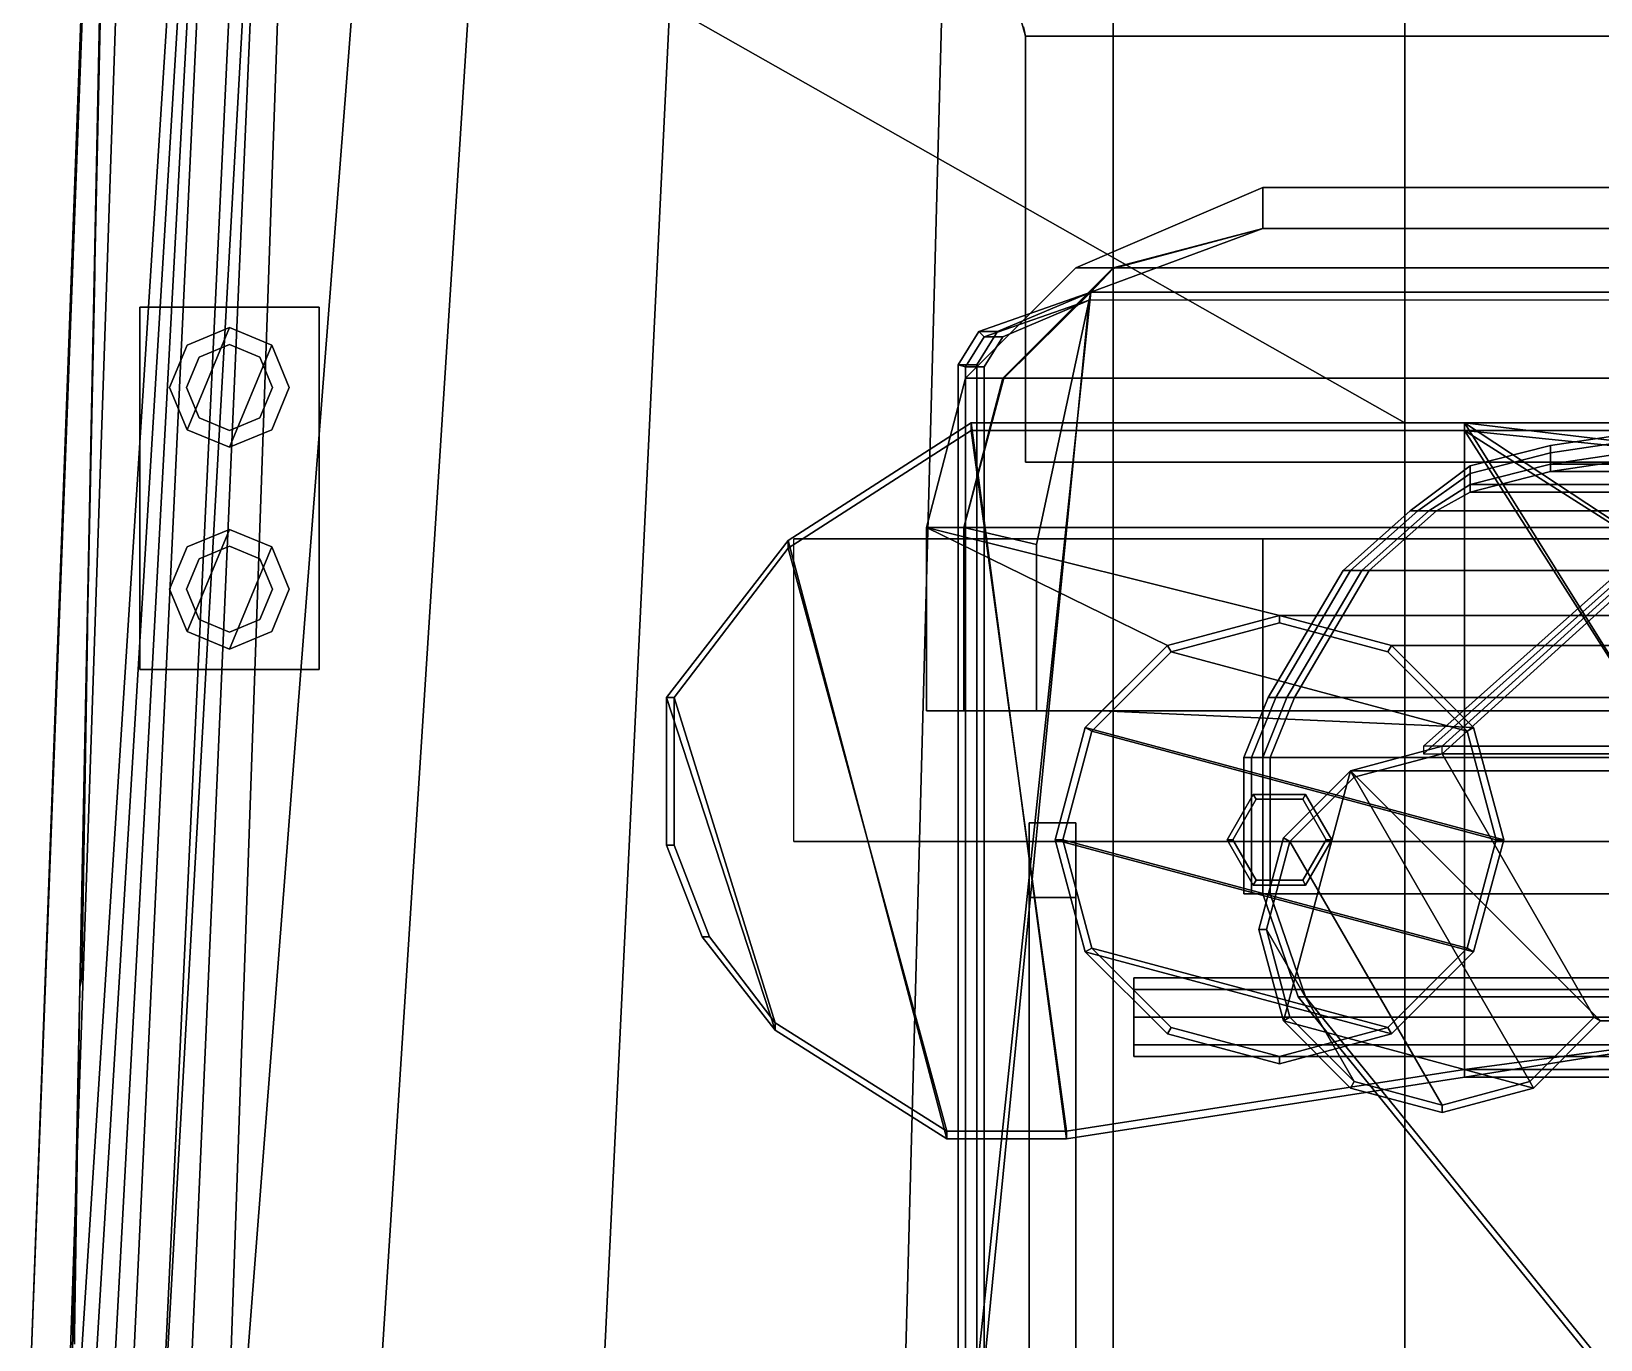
# Model space of a CAD drawing. Extents: x -12 to 12, y -95 to 93.
# Drawn here: x -11.18 to -2.78, y 20.05 to 27.04 of the extents above; entities that cross this region are included whole.
import ezdxf

# ---------------------------------------------------------------- set-up
doc = ezdxf.new("R2010")
doc.units = 0
doc.layers.get('0').update_dxf_attribs({"linetype": 'CONTINUOUS'})
doc.layers.add('RAILINGS', color=6, linetype='CONTINUOUS')
doc.layers.add('SUPERSCTUCTURE', color=3, linetype='CONTINUOUS')

msp = doc.modelspace()

# ---------------------------------------------------------------- linework, layer by layer
for points in [[(-10.85, 28.89, 5.5), (-10.67, 28.89, 4.57), (-10.97, 19.99, 4.57), (-11.18, 19.99, 5.5)], [(-10.78, 28.89, 6), (-10.84, 28.89, 5.7), (-11.18, 19.99, 5.7), (-10.96, 19.99, 5.97)], [(-10.84, 28.89, 5.7), (-10.85, 28.89, 5.5), (-11.18, 19.99, 5.5), (-11.18, 19.99, 5.7)], [(-10.67, 28.89, 4.57), (-9.8, 28.89, 1.01), (-10.11, 19.99, 1.01), (-10.97, 19.99, 4.57)], [(-10.34, 28.89, -1.32), (-10.34, 28.89, -1.97), (-10.91, 19.99, -1.97), (-10.91, 19.99, -1.46)], [(-10.29, 28.89, -0.83), (-10.34, 28.89, -1.32), (-10.91, 19.99, -1.46), (-10.83, 19.99, -0.83)], [(-10.34, 28.89, -1.97), (-10.25, 28.89, -2.68), (-10.73, 19.99, -3.06), (-10.91, 19.99, -1.97)], [(-10.21, 28.89, -0.06), (-10.29, 28.89, -0.83), (-10.83, 19.99, -0.83), (-10.63, 19.99, -0.06)], [(-10.25, 28.89, -2.68), (-9.95, 28.89, -3.61), (-10.45, 19.99, -3.96), (-10.73, 19.99, -3.06)], [(-10.04, 28.89, 0.39), (-10.21, 28.89, -0.06), (-10.63, 19.99, -0.06), (-10.46, 19.99, 0.39)], [(-9.93, 28.89, 0.7), (-10.04, 28.89, 0.39), (-10.46, 19.99, 0.39), (-10.32, 19.99, 0.7)], [(-9.95, 28.89, -3.61), (-9.33, 28.89, -4.83), (-10.02, 19.99, -4.72), (-10.45, 19.99, -3.96)], [(-9.8, 28.89, 1.01), (-9.93, 28.89, 0.7), (-10.32, 19.99, 0.7), (-10.11, 19.99, 1.01)], [(-9.33, 28.89, -4.83), (-8.73, 28.89, -5.52), (-9.3, 19.99, -5.52), (-10.02, 19.99, -4.72)], [(-8.73, 28.89, -5.52), (-7.68, 28.89, -6.31), (-8.11, 19.99, -6.31), (-9.3, 19.99, -5.52)], [(-7.68, 28.89, -6.31), (-6.26, 28.89, -6.94), (-6.5, 19.99, -6.98), (-8.11, 19.99, -6.31)], [(-6.26, 28.89, -6.94), (-5.39, 28.89, -7.08), (-5.39, 19.99, -7.11), (-6.5, 19.99, -6.98)], [(0, 19.99, -7.11), (-5.39, 19.99, -7.11), (-5.39, 28.89, -7.08), (0, 28.89, -7.11)], [(-5.86, 27.02, 9.45), (-5.98, 27.46, 9.45), (5.98, 27.46, 9.45), (5.86, 27.02, 9.45)], [(5.98, 27.46, 9.55), (-5.98, 27.46, 9.55), (-5.86, 27.02, 9.55), (5.86, 27.02, 9.55)], [(-5.86, 27.02, 9.55), (-5.98, 27.46, 9.55), (-5.98, 27.46, 9.45), (-5.86, 27.02, 9.45)], [(5.86, 27.02, 9.55), (-5.86, 27.02, 9.55), (-5.86, 24.74, 9.55), (5.86, 24.74, 9.55)], [(-5.86, 24.74, 9.45), (-5.86, 27.02, 9.45), (5.86, 27.02, 9.45), (5.86, 24.74, 9.45)], [(-5.86, 24.74, 9.55), (-5.86, 27.02, 9.55), (-5.86, 27.02, 9.45), (-5.86, 24.74, 9.45)], [(5.59, 25.78, 16.49), (4.59, 26.21, 16.49), (-4.59, 26.21, 16.49), (-5.59, 25.78, 16.49)], [(-5.39, 25.78, 16), (-5.59, 25.78, 16), (-4.59, 26.21, 16), (-4.59, 25.99, 16)], [(-5.59, 25.78, 16), (-5.59, 25.78, 16.49), (-4.59, 26.21, 16.49), (-4.59, 26.21, 16)], [(-4.59, 25.99, 16), (-4.59, 26.21, 16), (4.59, 26.21, 16), (4.59, 25.99, 16)], [(4.59, 26.21, 16.49), (4.59, 26.21, 16), (-4.59, 26.21, 16), (-4.59, 26.21, 16.49)], [(-0.53, 26.03, 20.05), (-0.54, 26.06, 20.05), (-3.73, 23.22, 20.05), (-3.73, 23.18, 20.05)], [(-3.63, 23.22, 19.67), (-3.73, 23.22, 20.05), (-0.54, 26.06, 20.05), (-0.49, 26.06, 19.67)], [(3.63, 23.22, 18.67), (-3.63, 23.22, 18.67), (-0.49, 26.06, 18.67), (0.49, 26.06, 18.67)], [(-3.63, 23.22, 18.67), (-3.63, 23.22, 19.67), (-0.49, 26.06, 19.67), (-0.49, 26.06, 18.67)], [(4.59, 25.99, 15.55), (5.51, 25.65, 15.55), (-5.51, 25.65, 15.55), (-4.59, 25.99, 15.55)], [(-5.51, 25.65, 15.55), (-5.51, 25.65, 15.55), (-5.39, 25.7756, 15.55), (-4.59, 25.99, 15.55)], [(-5.39, 25.78, 15.65), (-5.39, 25.78, 16), (-4.59, 25.99, 16), (-4.59, 25.99, 15.65)], [(-4.59, 25.99, 15.55), (-5.39, 25.7756, 15.55), (-5.39, 25.78, 15.65), (-4.59, 25.99, 15.65)], [(4.59, 25.99, 16), (4.59, 25.99, 15.55), (-4.59, 25.99, 15.55), (-4.59, 25.99, 16)], [(-0.48, 26.03, 19.67), (-0.53, 26.03, 20.05), (-3.73, 23.18, 20.05), (-3.63, 23.18, 19.67)], [(0.48, 26.03, 18.77), (-0.48, 26.03, 18.77), (-3.63, 23.18, 18.77), (3.63, 23.18, 18.77)], [(-0.48, 26.03, 18.77), (-0.48, 26.03, 19.67), (-3.63, 23.18, 19.67), (-3.63, 23.18, 18.77)], [(-6.18, 25.19, 16.49), (6.18, 25.19, 16.49), (5.59, 25.78, 16.49), (-5.59, 25.78, 16.49)], [(-5.98, 25.19, 16), (-6.18, 25.19, 16), (-5.59, 25.78, 16), (-5.39, 25.78, 16)], [(-6.18, 25.19, 16), (-6.18, 25.19, 16.49), (-5.59, 25.78, 16.49), (-5.59, 25.78, 16)], [(-5.98, 25.19, 15.65), (-5.98, 25.19, 16), (-5.39, 25.78, 16), (-5.39, 25.78, 15.65)], [(-5.39, 25.7756, 15.55), (-5.9756, 25.19, 15.55), (-5.98, 25.19, 15.65), (-5.39, 25.78, 15.65)], [(-5.51, 25.65, 15.55), (-5.51, 25.65, 15.55), (-5.9756, 25.19, 15.55), (-5.39, 25.7756, 15.55)], [(-5.51, 25.65, 15.55), (-5.8, 24.3, 15.55), (-6.19, 24.39, 15.55), (-5.9756, 25.19, 15.55)], [(-6.12, 19.86, 13.21), (-5.51, 25.65, 13.21), (5.51, 25.65, 13.21), (6.12, 19.86, 13.21)], [(-6.01, 25.44, 13.21), (-5.51, 25.65, 13.21), (-6.12, 19.86, 13.21), (-6.12, 25.26, 13.21)], [(-6.11, 25.44, 14.59), (-5.51, 25.65, 14.59), (-5.51, 25.65, 14.16), (-6.01, 25.44, 14.16)], [(-6.08, 25.41, 14.59), (-5.5195, 25.606, 14.59), (-5.51, 25.65, 14.59), (-6.11, 25.44, 14.59)], [(-6.01, 25.44, 14.16), (-5.51, 25.65, 14.16), (-5.51, 25.65, 13.21), (-6.01, 25.44, 13.21)], [(-5.51, 25.65, 15.55), (-5.51, 25.65, 13.31), (-5.8, 24.3, 13.31), (-5.8, 24.3, 15.55)], [(5.51, 25.65, 15.55), (5.51, 25.65, 13.21), (-5.51, 25.65, 13.21), (-5.51, 25.65, 15.55)], [(-9.64, 25.57, 6.08), (-9.64, 25.57, 5.98), (-10.6, 25.57, 5.98), (-10.6, 25.57, 6.08)], [(-9.64, 23.63, 6.08), (-9.64, 25.57, 6.08), (-10.6, 25.57, 6.08), (-10.6, 23.63, 6.08)], [(-10.6, 25.57, 6.08), (-10.6, 25.57, 5.98), (-10.6, 23.63, 5.98), (-10.6, 23.63, 6.08)], [(-9.64, 23.63, 5.98), (-9.64, 25.57, 5.98), (-9.64, 25.57, 6.08), (-9.64, 23.63, 6.08)], [(5.5195, 25.606, 13.31), (-5.5195, 25.606, 13.31), (-6.08, 19.9, 13.31), (6.08, 19.9, 13.31)], [(-5.5195, 25.606, 14.16), (-5.5195, 25.606, 14.59), (-6.08, 25.41, 14.59), (-5.98, 25.41, 14.16)], [(-6.08, 19.9, 13.31), (-5.5195, 25.606, 13.31), (-5.98, 25.41, 13.31), (-6.08, 25.25, 13.31)], [(-5.5195, 25.606, 13.31), (-5.5195, 25.606, 14.16), (-5.98, 25.41, 14.16), (-5.98, 25.41, 13.31)], [(-10.3463, 25.3663, 6.66), (-10.44, 25.14, 6.66), (-10.3463, 24.9137, 6.66), (-10.12, 25.46, 6.66)], [(-10.12, 25.46, 6.56), (-10.3463, 25.3663, 6.56), (-10.3463, 25.3663, 6.66), (-10.12, 25.46, 6.66)], [(-10.12, 25.46, 6.66), (-10.3463, 24.9137, 6.66), (-10.12, 24.82, 6.66), (-9.8937, 25.3663, 6.66)], [(-9.8937, 25.3663, 6.56), (-10.12, 25.46, 6.56), (-10.12, 25.46, 6.66), (-9.8937, 25.3663, 6.66)], [(-10.3463, 25.3663, 6.56), (-10.44, 25.14, 6.56), (-10.44, 25.14, 6.66), (-10.3463, 25.3663, 6.66)], [(-10.12, 25.37, 6.08), (-10.2826, 25.3026, 6.08), (-10.2826, 25.3026, 6.56), (-10.12, 25.37, 6.56)], [(-9.9574, 25.3026, 6.08), (-10.12, 25.37, 6.08), (-10.12, 25.37, 6.56), (-9.9574, 25.3026, 6.56)], [(-9.8937, 25.3663, 6.66), (-10.12, 24.82, 6.66), (-9.8937, 24.9137, 6.66), (-9.8, 25.14, 6.66)], [(-9.8, 25.14, 6.56), (-9.8937, 25.3663, 6.56), (-9.8937, 25.3663, 6.66), (-9.8, 25.14, 6.66)], [(-6.22, 25.26, 14.59), (-6.11, 25.44, 14.59), (-6.01, 25.44, 14.16), (-6.12, 25.26, 14.16)], [(-6.18, 25.25, 14.59), (-6.08, 25.41, 14.59), (-6.11, 25.44, 14.59), (-6.22, 25.26, 14.59)], [(-5.98, 25.41, 14.16), (-6.08, 25.41, 14.59), (-6.18, 25.25, 14.59), (-6.08, 25.25, 14.16)], [(-6.12, 25.26, 14.16), (-6.01, 25.44, 14.16), (-6.01, 25.44, 13.21), (-6.12, 25.26, 13.21)], [(-5.98, 25.41, 13.31), (-5.98, 25.41, 14.16), (-6.08, 25.25, 14.16), (-6.08, 25.25, 13.31)], [(-10.2826, 25.3026, 6.08), (-10.35, 25.14, 6.08), (-10.35, 25.14, 6.56), (-10.2826, 25.3026, 6.56)], [(-9.89, 25.14, 6.08), (-9.9574, 25.3026, 6.08), (-9.9574, 25.3026, 6.56), (-9.89, 25.14, 6.56)], [(-6.22, 19.86, 14.59), (-6.22, 25.26, 14.59), (-6.12, 25.26, 14.16), (-6.12, 19.86, 14.16)], [(-6.18, 19.9, 14.59), (-6.18, 25.25, 14.59), (-6.22, 25.26, 14.59), (-6.22, 19.86, 14.59)], [(-6.08, 25.25, 14.16), (-6.18, 25.25, 14.59), (-6.18, 19.9, 14.59), (-6.08, 19.9, 14.16)], [(-6.12, 19.86, 14.16), (-6.12, 25.26, 14.16), (-6.12, 25.26, 13.21), (-6.12, 19.86, 13.21)], [(-6.08, 25.25, 13.31), (-6.08, 25.25, 14.16), (-6.08, 19.9, 14.16), (-6.08, 19.9, 13.31)], [(-10.44, 25.14, 6.56), (-10.3463, 24.9137, 6.56), (-10.3463, 24.9137, 6.66), (-10.44, 25.14, 6.66)], [(-10.35, 25.14, 6.08), (-10.2826, 24.9774, 6.08), (-10.2826, 24.9774, 6.56), (-10.35, 25.14, 6.56)], [(-9.9574, 24.9774, 6.08), (-9.89, 25.14, 6.08), (-9.89, 25.14, 6.56), (-9.9574, 24.9774, 6.56)], [(-9.8937, 24.9137, 6.56), (-9.8, 25.14, 6.56), (-9.8, 25.14, 6.66), (-9.8937, 24.9137, 6.66)], [(6.18, 25.19, 16.49), (-6.18, 25.19, 16.49), (-6.39, 24.39, 16.49), (6.39, 24.39, 16.49)], [(-6.19, 24.39, 16), (-6.39, 24.39, 16), (-6.18, 25.19, 16), (-5.98, 25.19, 16)], [(-6.39, 24.39, 16), (-6.39, 24.39, 16.49), (-6.18, 25.19, 16.49), (-6.18, 25.19, 16)], [(-6.19, 24.39, 15.65), (-6.19, 24.39, 16), (-5.98, 25.19, 16), (-5.98, 25.19, 15.65)], [(-5.9756, 25.19, 15.55), (-6.19, 24.39, 15.55), (-6.19, 24.39, 15.65), (-5.98, 25.19, 15.65)], [(-10.2826, 24.9774, 6.08), (-10.12, 24.91, 6.08), (-10.12, 24.91, 6.56), (-10.2826, 24.9774, 6.56)], [(-10.12, 24.91, 6.08), (-9.9574, 24.9774, 6.08), (-9.9574, 24.9774, 6.56), (-10.12, 24.91, 6.56)], [(-7.13, 24.28, 11.9), (-6.15, 24.91, 11.9), (-6.15, 24.95, 11.9), (-7.13, 24.32, 11.9)], [(-7.13, 24.32, 11.9), (-6.15, 24.95, 11.9), (-6.15, 24.95, 10.82), (-7.13, 24.32, 10.82)], [(-7.13, 24.32, 10.82), (-6.15, 24.95, 10.82), (-5.64, 21.12, 10.82), (-6.28, 21.12, 10.82)], [(6.15, 24.95, 11.9), (6.15, 24.95, 10.82), (-6.15, 24.95, 10.82), (-6.15, 24.95, 11.9)], [(0, 24.95, 11.9), (-6.15, 24.95, 11.9), (-6.15, 24.91, 11.9), (-0.15, 24.91, 11.9)], [(-6.15, 24.95, 10.82), (-3.51, 24.95, 10.82), (-3.51, 21.45, 10.82), (-5.64, 21.12, 10.82)], [(-3.51, 24.95, 10.82), (0, 24.95, 10.82), (-1.08, 24.6606, 10.82), (-3.51, 24.95, 10.82)], [(-3.51, 24.95, 10.82), (-2.16, 22.79, 10.82), (-1.8706, 21.71, 10.82), (-3.51, 21.45, 10.82)], [(-3.51, 24.95, 10.82), (-1.8706, 23.87, 10.82), (-2.16, 22.79, 10.82), (-3.51, 24.95, 10.82)], [(-3.51, 24.95, 10.82), (-1.08, 24.6606, 10.82), (-1.8706, 23.87, 10.82), (-3.51, 24.95, 10.82)], [(-10.3463, 24.9137, 6.56), (-10.12, 24.82, 6.56), (-10.12, 24.82, 6.66), (-10.3463, 24.9137, 6.66)], [(-10.12, 24.82, 6.56), (-9.8937, 24.9137, 6.56), (-9.8937, 24.9137, 6.66), (-10.12, 24.82, 6.66)], [(-6.15, 24.91, 10.92), (-6.15, 24.91, 11.9), (-7.13, 24.28, 11.9), (-7.13, 24.28, 10.92)], [(-5.64, 21.16, 10.92), (-6.15, 24.91, 10.92), (-7.13, 24.28, 10.92), (-6.28, 21.16, 10.92)], [(-0.15, 24.91, 11.9), (-6.15, 24.91, 11.9), (-6.15, 24.91, 10.92), (-0.15, 24.91, 10.92)], [(-3.51, 21.49, 10.92), (-3.51, 24.91, 10.92), (-6.15, 24.91, 10.92), (-5.64, 21.16, 10.92)], [(-1.08, 24.6606, 10.92), (-0.15, 24.91, 10.92), (-3.51, 24.91, 10.92)], [(-1.8706, 21.71, 10.92), (-2.16, 22.79, 10.92), (-3.51, 24.91, 10.92), (-3.51, 21.49, 10.92)], [(-2.16, 22.79, 10.92), (-1.8706, 23.87, 10.92), (-3.51, 24.91, 10.92)], [(-1.8706, 23.87, 10.92), (-1.08, 24.6606, 10.92), (-3.51, 24.91, 10.92)], [(-2.31, 24.9, 23.41), (-2.31, 24.94, 23.41), (-3.05, 24.83, 23.41), (-3.05, 24.79, 23.41)], [(-3.05, 24.73, 23.18), (-3.05, 24.83, 23.41), (-2.31, 24.94, 23.41), (-2.31, 24.84, 23.18)], [(-2.31, 24.8, 23.18), (-2.31, 24.9, 23.41), (-3.05, 24.79, 23.41), (-3.05, 24.69, 23.18)], [(-3.05, 24.79, 23.41), (-3.05, 24.83, 23.41), (-3.48, 24.72, 23.41), (-3.48, 24.68, 23.41)], [(-3.48, 24.62, 23.18), (-3.48, 24.72, 23.41), (-3.05, 24.83, 23.41), (-3.05, 24.73, 23.18)], [(-3.05, 24.69, 23.18), (-3.05, 24.79, 23.41), (-3.48, 24.68, 23.41), (-3.48, 24.58, 23.18)], [(-2.31, 24.84, 22.08), (2.31, 24.84, 22.08), (3.05, 24.73, 22.08), (-3.05, 24.73, 22.08)], [(-3.05, 24.73, 22.08), (-3.05, 24.73, 23.18), (-2.31, 24.84, 23.18), (-2.31, 24.84, 22.08)], [(3.05, 24.69, 22.18), (2.31, 24.8, 22.18), (-2.31, 24.8, 22.18), (-3.05, 24.69, 22.18)], [(-2.31, 24.8, 22.18), (-2.31, 24.8, 23.18), (-3.05, 24.69, 23.18), (-3.05, 24.69, 22.18)], [(5.86, 24.74, 9.55), (-5.86, 24.74, 9.55), (-5.86, 24.74, 9.45), (5.86, 24.74, 9.45)], [(-3.48, 24.68, 23.41), (-3.48, 24.72, 23.41), (-3.8, 24.48, 23.41), (-3.76, 24.48, 23.41)], [(-3.7, 24.48, 23.18), (-3.8, 24.48, 23.41), (-3.48, 24.72, 23.41), (-3.48, 24.62, 23.18)], [(-3.05, 24.73, 22.08), (3.05, 24.73, 22.08), (3.48, 24.62, 22.08), (-3.48, 24.62, 22.08)], [(-3.48, 24.62, 22.08), (-3.48, 24.62, 23.18), (-3.05, 24.73, 23.18), (-3.05, 24.73, 22.08)], [(-3.48, 24.58, 23.18), (-3.48, 24.68, 23.41), (-3.76, 24.48, 23.41), (-3.66, 24.48, 23.18)], [(-3.48, 24.62, 22.08), (3.48, 24.62, 22.08), (3.7, 24.48, 22.08), (-3.7, 24.48, 22.08)], [(-3.7, 24.48, 22.08), (-3.7, 24.48, 23.18), (-3.48, 24.62, 23.18), (-3.48, 24.62, 22.08)], [(-3.48, 24.58, 23.18), (-3.48, 24.62, 23.18), (-3.7, 24.48, 23.18), (-3.66, 24.48, 23.18)], [(3.48, 24.58, 22.18), (3.05, 24.69, 22.18), (-3.05, 24.69, 22.18), (-3.48, 24.58, 22.18)], [(-3.05, 24.69, 22.18), (-3.05, 24.69, 23.18), (-3.48, 24.58, 23.18), (-3.48, 24.58, 22.18)], [(3.66, 24.48, 22.18), (3.48, 24.58, 22.18), (-3.48, 24.58, 22.18), (-3.66, 24.48, 22.18)], [(-3.76, 24.48, 23.41), (-3.8, 24.48, 23.41), (-4.16, 24.16, 23.41), (-4.12, 24.16, 23.41)], [(-4.06, 24.16, 23.18), (-4.16, 24.16, 23.41), (-3.8, 24.48, 23.41), (-3.7, 24.48, 23.18)], [(-3.66, 24.48, 23.18), (-3.76, 24.48, 23.41), (-4.12, 24.16, 23.41), (-4.02, 24.16, 23.18)], [(-3.7, 24.48, 22.08), (3.7, 24.48, 22.08), (4.06, 24.16, 22.08), (-4.06, 24.16, 22.08)], [(-4.06, 24.16, 22.08), (-4.06, 24.16, 23.18), (-3.7, 24.48, 23.18), (-3.7, 24.48, 22.08)], [(4.02, 24.16, 22.18), (3.66, 24.48, 22.18), (-3.66, 24.48, 22.18), (-4.02, 24.16, 22.18)], [(-3.66, 24.48, 22.18), (-3.66, 24.48, 23.18), (-4.02, 24.16, 23.18), (-4.02, 24.16, 22.18)], [(-10.3463, 24.2863, 6.66), (-10.44, 24.06, 6.66), (-10.3463, 23.8337, 6.66), (-10.12, 24.38, 6.66)], [(-10.12, 24.38, 6.56), (-10.3463, 24.2863, 6.56), (-10.3463, 24.2863, 6.66), (-10.12, 24.38, 6.66)], [(-10.12, 24.38, 6.66), (-10.3463, 23.8337, 6.66), (-10.12, 23.74, 6.66), (-9.8937, 24.2863, 6.66)], [(-9.8937, 24.2863, 6.56), (-10.12, 24.38, 6.56), (-10.12, 24.38, 6.66), (-9.8937, 24.2863, 6.66)], [(6.39, 24.39, 16.49), (-6.39, 24.39, 16.49), (-4.5, 23.92, 16.49), (4.5, 23.92, 16.49)], [(-6.39, 24.39, 16.49), (-5.1, 23.7592, 16.49), (-4.5, 23.92, 16.49), (-6.39, 24.39, 16.49)], [(-6.39, 23.41, 16.49), (-5.4492, 23.41, 16.49), (-5.1, 23.7592, 16.49), (-6.39, 24.39, 16.49)], [(-6.19, 23.41, 16), (-6.39, 23.41, 16), (-6.39, 24.39, 16), (-6.19, 24.39, 16)], [(-6.39, 23.41, 16), (-6.39, 23.41, 16.49), (-6.39, 24.39, 16.49), (-6.39, 24.39, 16)], [(-5.8, 23.41, 15.55), (-6.19, 23.41, 15.55), (-6.19, 24.39, 15.55), (-5.8, 24.3, 15.55)], [(-6.19, 23.41, 15.55), (-6.19, 23.41, 16), (-6.19, 24.39, 16), (-6.19, 24.39, 15.55)], [(-10.3463, 24.2863, 6.56), (-10.44, 24.06, 6.56), (-10.44, 24.06, 6.66), (-10.3463, 24.2863, 6.66)], [(-10.12, 24.29, 6.08), (-10.2826, 24.2226, 6.08), (-10.2826, 24.2226, 6.56), (-10.12, 24.29, 6.56)], [(-9.9574, 24.2226, 6.08), (-10.12, 24.29, 6.08), (-10.12, 24.29, 6.56), (-9.9574, 24.2226, 6.56)], [(-9.8937, 24.2863, 6.66), (-10.12, 23.74, 6.66), (-9.8937, 23.8337, 6.66), (-9.8, 24.06, 6.66)], [(-9.8, 24.06, 6.56), (-9.8937, 24.2863, 6.56), (-9.8937, 24.2863, 6.66), (-9.8, 24.06, 6.66)], [(-7.78, 23.48, 10.82), (-7.13, 24.32, 10.82), (-6.28, 21.12, 10.82), (-7.2, 21.7, 10.82)], [(-7.74, 23.48, 11.9), (-7.13, 24.28, 11.9), (-7.13, 24.32, 11.9), (-7.78, 23.48, 11.9)], [(-7.78, 23.48, 11.9), (-7.13, 24.32, 11.9), (-7.13, 24.32, 10.82), (-7.78, 23.48, 10.82)], [(-6.28, 21.16, 10.92), (-7.13, 24.28, 10.92), (-7.74, 23.48, 10.92), (-7.2, 21.74, 10.92)], [(-7.13, 24.28, 10.92), (-7.13, 24.28, 11.9), (-7.74, 23.48, 11.9), (-7.74, 23.48, 10.92)], [(-1.41, 24.33, 10.82), (-1.41, 24.33, 9.71), (-4.59, 24.33, 9.71), (-7.1, 24.33, 10.82)], [(-7.1, 24.33, 10.82), (-4.59, 24.33, 9.71), (-4.59, 22.71, 9.71), (-7.1, 22.71, 10.82)], [(-5.8, 24.3, 13.31), (-5.8, 23.41, 13.31), (-5.8, 23.41, 15.55), (-5.8, 24.3, 15.55)], [(-4.59, 22.71, 9.71), (-4.59, 24.33, 9.71), (-1.41, 24.33, 9.71), (-2.13, 22.71, 9.71)], [(-10.2826, 24.2226, 6.08), (-10.35, 24.06, 6.08), (-10.35, 24.06, 6.56), (-10.2826, 24.2226, 6.56)], [(-9.89, 24.06, 6.08), (-9.9574, 24.2226, 6.08), (-9.9574, 24.2226, 6.56), (-9.89, 24.06, 6.56)], [(-4.12, 24.16, 23.41), (-4.16, 24.16, 23.41), (-4.56, 23.48, 23.41), (-4.52, 23.48, 23.41)], [(-4.46, 23.48, 23.18), (-4.56, 23.48, 23.41), (-4.16, 24.16, 23.41), (-4.06, 24.16, 23.18)], [(-4.02, 24.16, 23.18), (-4.12, 24.16, 23.41), (-4.52, 23.48, 23.41), (-4.42, 23.48, 23.18)], [(-4.06, 24.16, 22.08), (4.06, 24.16, 22.08), (4.46, 23.48, 22.08), (-4.46, 23.48, 22.08)], [(-4.46, 23.48, 22.08), (-4.46, 23.48, 23.18), (-4.06, 24.16, 23.18), (-4.06, 24.16, 22.08)], [(4.42, 23.48, 22.18), (4.02, 24.16, 22.18), (-4.02, 24.16, 22.18), (-4.42, 23.48, 22.18)], [(-4.02, 24.16, 22.18), (-4.02, 24.16, 23.18), (-4.42, 23.48, 23.18), (-4.42, 23.48, 22.18)], [(-10.44, 24.06, 6.56), (-10.3463, 23.8337, 6.56), (-10.3463, 23.8337, 6.66), (-10.44, 24.06, 6.66)], [(-10.35, 24.06, 6.08), (-10.2826, 23.8974, 6.08), (-10.2826, 23.8974, 6.56), (-10.35, 24.06, 6.56)], [(-9.9574, 23.8974, 6.08), (-9.89, 24.06, 6.08), (-9.89, 24.06, 6.56), (-9.9574, 23.8974, 6.56)], [(-9.8937, 23.8337, 6.56), (-9.8, 24.06, 6.56), (-9.8, 24.06, 6.66), (-9.8937, 23.8337, 6.66)], [(-10.2826, 23.8974, 6.08), (-10.12, 23.83, 6.08), (-10.12, 23.83, 6.56), (-10.2826, 23.8974, 6.56)], [(-10.12, 23.83, 6.08), (-9.9574, 23.8974, 6.08), (-9.9574, 23.8974, 6.56), (-10.12, 23.83, 6.56)], [(-4.5, 23.92, 16.66), (-5.1, 23.7592, 16.66), (-5.08, 23.7246, 16.66), (-4.5, 23.88, 16.66)], [(-4.5, 23.92, 16.49), (-5.1, 23.7592, 16.49), (-5.1, 23.7592, 16.66), (-4.5, 23.92, 16.66)], [(-5.08, 23.7246, 15.86), (-3.4954, 23.3, 15.86), (-3.92, 23.7246, 15.86), (-4.5, 23.88, 15.86)], [(-5.08, 23.7246, 15.86), (-4.5, 23.88, 15.86), (-4.5, 23.88, 16.66), (-5.08, 23.7246, 16.66)], [(4.5, 23.92, 16.49), (-4.5, 23.92, 16.49), (-3.9, 23.7592, 16.49), (3.9, 23.7592, 16.49)], [(-3.9, 23.7592, 16.66), (-4.5, 23.92, 16.66), (-4.5, 23.88, 16.66), (-3.92, 23.7246, 16.66)], [(-3.9, 23.7592, 16.49), (-4.5, 23.92, 16.49), (-4.5, 23.92, 16.66), (-3.9, 23.7592, 16.66)], [(-4.5, 23.88, 15.86), (-3.92, 23.7246, 15.86), (-3.92, 23.7246, 16.66), (-4.5, 23.88, 16.66)], [(-10.3463, 23.8337, 6.56), (-10.12, 23.74, 6.56), (-10.12, 23.74, 6.66), (-10.3463, 23.8337, 6.66)], [(-10.12, 23.74, 6.56), (-9.8937, 23.8337, 6.56), (-9.8937, 23.8337, 6.66), (-10.12, 23.74, 6.66)], [(-5.1, 23.7592, 16.66), (-5.5392, 23.32, 16.66), (-5.5046, 23.3, 16.66), (-5.08, 23.7246, 16.66)], [(-5.1, 23.7592, 16.49), (-5.5392, 23.32, 16.49), (-5.5392, 23.32, 16.66), (-5.1, 23.7592, 16.66)], [(-5.5046, 23.3, 15.86), (-3.34, 22.72, 15.86), (-3.4954, 23.3, 15.86), (-5.08, 23.7246, 15.86)], [(-5.5046, 23.3, 15.86), (-5.08, 23.7246, 15.86), (-5.08, 23.7246, 16.66), (-5.5046, 23.3, 16.66)], [(-3.4608, 23.32, 16.66), (-3.9, 23.7592, 16.66), (-3.92, 23.7246, 16.66), (-3.4954, 23.3, 16.66)], [(-3.92, 23.7246, 15.86), (-3.4954, 23.3, 15.86), (-3.4954, 23.3, 16.66), (-3.92, 23.7246, 16.66)], [(3.9, 23.7592, 16.49), (-3.9, 23.7592, 16.49), (-3.5508, 23.41, 16.49), (3.5508, 23.41, 16.49)], [(-3.4608, 23.32, 16.49), (-3.9, 23.7592, 16.49), (-3.9, 23.7592, 16.66), (-3.4608, 23.32, 16.66)], [(-10.6, 23.63, 6.08), (-10.6, 23.63, 5.98), (-9.64, 23.63, 5.98), (-9.64, 23.63, 6.08)], [(-7.74, 22.69, 11.9), (-7.74, 23.48, 11.9), (-7.78, 23.48, 11.9), (-7.78, 22.69, 11.9)], [(-7.78, 22.69, 11.9), (-7.78, 23.48, 11.9), (-7.78, 23.48, 10.82), (-7.78, 22.69, 10.82)], [(-7.78, 22.69, 10.82), (-7.78, 23.48, 10.82), (-7.2, 21.7, 10.82), (-7.59, 22.2, 10.82)], [(-7.74, 23.48, 10.92), (-7.74, 23.48, 11.9), (-7.74, 22.69, 11.9), (-7.74, 22.69, 10.92)], [(-7.2, 21.74, 10.92), (-7.74, 23.48, 10.92), (-7.74, 22.69, 10.92), (-7.55, 22.2, 10.92)], [(-4.52, 23.48, 23.41), (-4.56, 23.48, 23.41), (-4.69, 23.16, 23.41), (-4.65, 23.16, 23.41)], [(-4.59, 23.16, 23.18), (-4.69, 23.16, 23.41), (-4.56, 23.48, 23.41), (-4.46, 23.48, 23.18)], [(-4.42, 23.48, 23.18), (-4.52, 23.48, 23.41), (-4.65, 23.16, 23.41), (-4.55, 23.16, 23.18)], [(-4.46, 23.48, 22.08), (4.46, 23.48, 22.08), (4.59, 23.16, 22.08), (-4.59, 23.16, 22.08)], [(-4.59, 23.16, 22.08), (-4.59, 23.16, 23.18), (-4.46, 23.48, 23.18), (-4.46, 23.48, 22.08)], [(4.55, 23.16, 22.18), (4.42, 23.48, 22.18), (-4.42, 23.48, 22.18), (-4.55, 23.16, 22.18)], [(-4.42, 23.48, 22.18), (-4.42, 23.48, 23.18), (-4.55, 23.16, 23.18), (-4.55, 23.16, 22.18)], [(-5.4492, 23.41, 16.49), (-6.39, 23.41, 16.49), (-6.39, 23.41, 16), (-5.4492, 23.41, 16)], [(-6.19, 23.41, 15.55), (-5.4492, 23.41, 15.55), (-5.4492, 23.41, 16), (-6.19, 23.41, 16)], [(-5.8, 23.41, 15.55), (-5.8, 23.41, 13.31), (5.8, 23.41, 13.31), (5.8, 23.41, 15.55)], [(-5.4492, 23.41, 15.76), (-3.4608, 23.32, 15.76), (-3.3, 22.72, 15.76), (-5.5392, 23.32, 15.76)], [(-5.4492, 23.41, 15.55), (5.4492, 23.41, 15.55), (5.4492, 23.41, 15.76), (-5.4492, 23.41, 15.76)], [(-5.4492, 23.41, 15.76), (-3.5508, 23.41, 15.76), (-3.4608, 23.32, 15.76), (-5.4492, 23.41, 15.76)], [(3.5508, 23.41, 16.49), (-3.5508, 23.41, 16.49), (-3.5508, 23.41, 15.76), (3.5508, 23.41, 15.76)], [(-5.5392, 23.32, 16.66), (-5.7, 22.72, 16.66), (-5.66, 22.72, 16.66), (-5.5046, 23.3, 16.66)], [(-5.5392, 23.32, 15.76), (-3.3, 22.72, 15.76), (-3.4608, 22.12, 15.76), (-5.7, 22.72, 15.76)], [(-5.5392, 23.32, 15.76), (-5.7, 22.72, 15.76), (-5.7, 22.72, 16.66), (-5.5392, 23.32, 16.66)], [(-5.66, 22.72, 15.86), (-3.4954, 22.14, 15.86), (-3.34, 22.72, 15.86), (-5.5046, 23.3, 15.86)], [(-5.66, 22.72, 15.86), (-5.5046, 23.3, 15.86), (-5.5046, 23.3, 16.66), (-5.66, 22.72, 16.66)], [(-3.3, 22.72, 16.66), (-3.4608, 23.32, 16.66), (-3.4954, 23.3, 16.66), (-3.34, 22.72, 16.66)], [(-3.4954, 23.3, 15.86), (-3.34, 22.72, 15.86), (-3.34, 22.72, 16.66), (-3.4954, 23.3, 16.66)], [(-3.3, 22.72, 15.76), (-3.4608, 23.32, 15.76), (-3.4608, 23.32, 16.66), (-3.3, 22.72, 16.66)], [(4.12, 23.0887, 18.67), (-4.12, 23.0887, 18.67), (-3.63, 23.22, 18.67), (3.63, 23.22, 18.67)], [(-3.63, 23.22, 18.67), (-4.12, 23.0887, 18.67), (-4.12, 23.0887, 19.67), (-3.63, 23.22, 19.67)], [(-3.63, 23.22, 19.67), (-4.12, 23.0887, 19.67), (-4.1, 23.0541, 19.67), (-3.63, 23.18, 19.67)], [(-3.63, 23.22, 18.67), (-4.12, 23.0887, 18.67), (-4.12, 23.0887, 19.67), (-3.63, 23.22, 19.67)], [(-4.59, 22.43, 23.18), (-4.69, 22.43, 23.41), (-4.69, 23.16, 23.41), (-4.59, 23.16, 23.18)], [(-4.65, 23.16, 23.41), (-4.69, 23.16, 23.41), (-4.69, 22.43, 23.41), (-4.65, 22.43, 23.41)], [(-4.55, 23.16, 23.18), (-4.65, 23.16, 23.41), (-4.65, 22.43, 23.41), (-4.55, 22.43, 23.18)], [(-4.59, 23.16, 22.08), (4.59, 23.16, 22.08), (4.59, 22.43, 22.08), (-4.59, 22.43, 22.08)], [(-4.59, 22.43, 22.08), (-4.59, 22.43, 23.18), (-4.59, 23.16, 23.18), (-4.59, 23.16, 22.08)], [(4.55, 22.43, 22.18), (4.55, 23.16, 22.18), (-4.55, 23.16, 22.18), (-4.55, 22.43, 22.18)], [(-4.55, 23.16, 22.18), (-4.55, 23.16, 23.18), (-4.55, 22.43, 23.18), (-4.55, 22.43, 22.18)], [(-3.16, 21.4259, 18.77), (-2.8159, 21.77, 18.77), (-3.63, 23.18, 18.77), (-4.1, 23.0541, 18.77)], [(-4.1, 23.0541, 18.77), (-3.63, 23.18, 18.77), (-3.63, 23.18, 19.67), (-4.1, 23.0541, 19.67)], [(-4.1, 23.0541, 18.77), (-3.63, 23.18, 18.77), (-3.63, 23.18, 19.67), (-4.1, 23.0541, 19.67)], [(3.63, 23.18, 18.77), (-3.63, 23.18, 18.77), (-2.8159, 21.77, 18.77), (2.8159, 21.77, 18.77)], [(-4.12, 23.0887, 18.67), (-4.4787, 21.75, 18.67), (-4.61, 22.24, 18.67), (-4.4787, 22.73, 18.67)], [(-4.12, 23.0887, 18.67), (-4.4787, 21.75, 18.67), (-4.61, 22.24, 18.67), (-4.4787, 22.73, 18.67)], [(-4.12, 23.0887, 18.67), (-2.7813, 21.75, 18.67), (-3.14, 21.3913, 18.67), (-4.4787, 21.75, 18.67)], [(-4.12, 23.0887, 18.67), (-2.7813, 21.75, 18.67), (-3.14, 21.3913, 18.67), (-4.4787, 21.75, 18.67)], [(-4.12, 23.0887, 18.67), (-4.4787, 22.73, 18.67), (-4.4787, 22.73, 19.67), (-4.12, 23.0887, 19.67)], [(-4.12, 23.0887, 19.67), (-4.4787, 22.73, 19.67), (-4.4441, 22.71, 19.67), (-4.1, 23.0541, 19.67)], [(-4.12, 23.0887, 18.67), (-4.4787, 22.73, 18.67), (-4.4787, 22.73, 19.67), (-4.12, 23.0887, 19.67)], [(-4.1, 23.0541, 18.77), (-4.4441, 22.71, 18.77), (-3.63, 21.3, 18.77), (-3.16, 21.4259, 18.77)], [(-4.4441, 22.71, 18.77), (-4.1, 23.0541, 18.77), (-4.1, 23.0541, 19.67), (-4.4441, 22.71, 19.67)], [(-4.4441, 22.71, 18.77), (-4.1, 23.0541, 18.77), (-4.1, 23.0541, 19.67), (-4.4441, 22.71, 19.67)], [(2.7813, 21.75, 18.67), (-2.7813, 21.75, 18.67), (-4.12, 23.0887, 18.67), (4.12, 23.0887, 18.67)], [(-4.64, 22.9625, 15.86), (-4.78, 22.72, 15.86), (-4.78, 22.72, 15.91), (-4.64, 22.9625, 15.91)], [(-4.75, 22.72, 15.94), (-4.625, 22.9365, 15.94), (-4.64, 22.9625, 15.91), (-4.78, 22.72, 15.91)], [(-4.625, 22.9365, 15.94), (-4.75, 22.72, 15.94), (-4.75, 22.72, 16.55), (-4.625, 22.9365, 16.55)], [(-4.36, 22.9625, 15.86), (-4.64, 22.9625, 15.86), (-4.64, 22.9625, 15.91), (-4.36, 22.9625, 15.91)], [(-4.625, 22.9365, 15.94), (-4.375, 22.9365, 15.94), (-4.36, 22.9625, 15.91), (-4.64, 22.9625, 15.91)], [(-4.375, 22.9365, 15.94), (-4.625, 22.9365, 15.94), (-4.625, 22.9365, 16.55), (-4.375, 22.9365, 16.55)], [(-4.375, 22.9365, 15.94), (-4.25, 22.72, 15.94), (-4.22, 22.72, 15.91), (-4.36, 22.9625, 15.91)], [(-4.25, 22.72, 15.94), (-4.375, 22.9365, 15.94), (-4.375, 22.9365, 16.55), (-4.25, 22.72, 16.55)], [(-4.22, 22.72, 15.86), (-4.36, 22.9625, 15.86), (-4.36, 22.9625, 15.91), (-4.22, 22.72, 15.91)], [(-7.55, 22.2, 11.9), (-7.74, 22.69, 11.9), (-7.78, 22.69, 11.9), (-7.59, 22.2, 11.9)], [(-7.59, 22.2, 11.9), (-7.78, 22.69, 11.9), (-7.78, 22.69, 10.82), (-7.59, 22.2, 10.82)], [(-7.74, 22.69, 10.92), (-7.74, 22.69, 11.9), (-7.55, 22.2, 11.9), (-7.55, 22.2, 10.92)], [(-7.1, 22.71, 10.82), (-4.59, 22.71, 9.71), (-2.13, 22.71, 9.71), (-2.13, 22.71, 10.82)], [(-5.7, 22.72, 16.66), (-5.5392, 22.12, 16.66), (-5.5046, 22.14, 16.66), (-5.66, 22.72, 16.66)], [(-5.7, 22.72, 15.76), (-3.4608, 22.12, 15.76), (-3.9, 21.6808, 15.76), (-5.5392, 22.12, 15.76)], [(-5.7, 22.72, 15.76), (-5.5392, 22.12, 15.76), (-5.5392, 22.12, 16.66), (-5.7, 22.72, 16.66)], [(-5.5046, 22.14, 15.86), (-3.92, 21.7154, 15.86), (-3.4954, 22.14, 15.86), (-5.66, 22.72, 15.86)], [(-5.5046, 22.14, 15.86), (-5.66, 22.72, 15.86), (-5.66, 22.72, 16.66), (-5.5046, 22.14, 16.66)], [(-4.78, 22.72, 15.86), (-4.64, 22.4775, 15.86), (-4.64, 22.4775, 15.91), (-4.78, 22.72, 15.91)], [(-4.625, 22.5035, 15.94), (-4.75, 22.72, 15.94), (-4.78, 22.72, 15.91), (-4.64, 22.4775, 15.91)], [(-4.75, 22.72, 15.94), (-4.625, 22.5035, 15.94), (-4.625, 22.5035, 16.55), (-4.75, 22.72, 16.55)], [(-4.4787, 22.73, 18.67), (-4.61, 22.24, 18.67), (-4.61, 22.24, 19.67), (-4.4787, 22.73, 19.67)], [(-4.4787, 22.73, 19.67), (-4.61, 22.24, 19.67), (-4.57, 22.24, 19.67), (-4.4441, 22.71, 19.67)], [(-4.4787, 22.73, 18.67), (-4.61, 22.24, 18.67), (-4.61, 22.24, 19.67), (-4.4787, 22.73, 19.67)], [(-4.4441, 22.71, 18.77), (-4.57, 22.24, 18.77), (-4.1, 21.4259, 18.77), (-3.63, 21.3, 18.77)], [(-4.57, 22.24, 18.77), (-4.4441, 22.71, 18.77), (-4.4441, 22.71, 19.67), (-4.57, 22.24, 19.67)], [(-4.57, 22.24, 18.77), (-4.4441, 22.71, 18.77), (-4.4441, 22.71, 19.67), (-4.57, 22.24, 19.67)], [(-4.25, 22.72, 15.94), (-4.375, 22.5035, 15.94), (-4.36, 22.4775, 15.91), (-4.22, 22.72, 15.91)], [(-4.375, 22.5035, 15.94), (-4.25, 22.72, 15.94), (-4.25, 22.72, 16.55), (-4.375, 22.5035, 16.55)], [(-4.36, 22.4775, 15.86), (-4.22, 22.72, 15.86), (-4.22, 22.72, 15.91), (-4.36, 22.4775, 15.91)], [(-3.4608, 22.12, 16.66), (-3.3, 22.72, 16.66), (-3.34, 22.72, 16.66), (-3.4954, 22.14, 16.66)], [(-3.34, 22.72, 15.86), (-3.4954, 22.14, 15.86), (-3.4954, 22.14, 16.66), (-3.34, 22.72, 16.66)], [(-3.4608, 22.12, 15.76), (-3.3, 22.72, 15.76), (-3.3, 22.72, 16.66), (-3.4608, 22.12, 16.66)], [(-4.65, 22.43, 23.41), (-4.69, 22.43, 23.41), (-4.59, 22.43, 23.18), (-4.55, 22.43, 23.18)], [(-4.375, 22.5035, 15.94), (-4.625, 22.5035, 15.94), (-4.64, 22.4775, 15.91), (-4.36, 22.4775, 15.91)], [(-4.64, 22.4775, 15.86), (-4.36, 22.4775, 15.86), (-4.36, 22.4775, 15.91), (-4.64, 22.4775, 15.91)], [(-4.625, 22.5035, 15.94), (-4.375, 22.5035, 15.94), (-4.375, 22.5035, 16.55), (-4.625, 22.5035, 16.55)], [(-4.59, 22.43, 22.08), (4.59, 22.43, 22.08), (4.4, 21.88, 22.08), (-4.4, 21.88, 22.08)], [(-4.4, 21.88, 22.08), (-4.4, 21.88, 23.18), (-4.59, 22.43, 23.18), (-4.59, 22.43, 22.08)], [(-4.55, 22.43, 23.18), (-4.59, 22.43, 23.18), (-4.4, 21.88, 23.18), (-4.36, 21.88, 23.18)], [(4.36, 21.88, 22.18), (4.55, 22.43, 22.18), (-4.55, 22.43, 22.18), (-4.36, 21.88, 22.18)], [(-4.55, 22.43, 22.18), (-4.55, 22.43, 23.18), (-4.36, 21.88, 23.18), (-4.36, 21.88, 22.18)], [(-7.2, 21.74, 11.9), (-7.55, 22.2, 11.9), (-7.59, 22.2, 11.9), (-7.2, 21.7, 11.9)], [(-7.2, 21.7, 11.9), (-7.59, 22.2, 11.9), (-7.59, 22.2, 10.82), (-7.2, 21.7, 10.82)], [(-7.55, 22.2, 10.92), (-7.55, 22.2, 11.9), (-7.2, 21.74, 11.9), (-7.2, 21.74, 10.92)], [(-4.61, 22.24, 18.67), (-4.4787, 21.75, 18.67), (-4.4787, 21.75, 19.67), (-4.61, 22.24, 19.67)], [(-4.61, 22.24, 19.67), (-4.4787, 21.75, 19.67), (-4.4441, 21.77, 19.67), (-4.57, 22.24, 19.67)], [(-4.61, 22.24, 18.67), (-4.4787, 21.75, 18.67), (-4.4787, 21.75, 19.67), (-4.61, 22.24, 19.67)], [(-4.57, 22.24, 18.77), (-4.4441, 21.77, 18.77), (-4.4441, 21.77, 18.77), (-4.1, 21.4259, 18.77)], [(-4.4441, 21.77, 18.77), (-4.57, 22.24, 18.77), (-4.57, 22.24, 19.67), (-4.4441, 21.77, 19.67)], [(-4.4441, 21.77, 18.77), (-4.57, 22.24, 18.77), (-4.57, 22.24, 19.67), (-4.4441, 21.77, 19.67)], [(-5.5392, 22.12, 16.66), (-5.1, 21.6808, 16.66), (-5.08, 21.7154, 16.66), (-5.5046, 22.14, 16.66)], [(-5.5392, 22.12, 15.76), (-3.9, 21.6808, 15.76), (-4.5, 21.52, 15.76), (-5.1, 21.6808, 15.76)], [(-5.5392, 22.12, 15.76), (-5.1, 21.6808, 15.76), (-5.1, 21.6808, 16.66), (-5.5392, 22.12, 16.66)], [(-5.08, 21.7154, 15.86), (-4.5, 21.56, 15.86), (-3.92, 21.7154, 15.86), (-5.5046, 22.14, 15.86)], [(-5.08, 21.7154, 15.86), (-5.5046, 22.14, 15.86), (-5.5046, 22.14, 16.66), (-5.08, 21.7154, 16.66)], [(-3.9, 21.6808, 16.66), (-3.4608, 22.12, 16.66), (-3.4954, 22.14, 16.66), (-3.92, 21.7154, 16.66)], [(-3.4954, 22.14, 15.86), (-3.92, 21.7154, 15.86), (-3.92, 21.7154, 16.66), (-3.4954, 22.14, 16.66)], [(-3.9, 21.6808, 15.76), (-3.4608, 22.12, 15.76), (-3.4608, 22.12, 16.66), (-3.9, 21.6808, 16.66)], [(-1.92, 21.98, 28.08), (-1.92, 21.9185, 27.9315), (-5.28, 21.9185, 27.9315), (-5.28, 21.98, 28.08)], [(-1.92, 21.9185, 28.2285), (-1.92, 21.98, 28.08), (-5.28, 21.98, 28.08), (-5.28, 21.9185, 28.2285)], [(-5.28, 21.9185, 27.9315), (-5.28, 21.56, 28.08), (-5.28, 21.6215, 28.2285), (-5.28, 21.98, 28.08)], [(-5.28, 21.98, 28.08), (-5.28, 21.6215, 28.2285), (-5.28, 21.77, 28.29), (-5.28, 21.9185, 28.2285)], [(-1.92, 21.9185, 27.9315), (-1.92, 21.77, 27.87), (-5.28, 21.77, 27.87), (-5.28, 21.9185, 27.9315)], [(-1.92, 21.77, 28.29), (-1.92, 21.9185, 28.2285), (-5.28, 21.9185, 28.2285), (-5.28, 21.77, 28.29)], [(-5.28, 21.77, 27.87), (-5.28, 21.6215, 27.9315), (-5.28, 21.56, 28.08), (-5.28, 21.9185, 27.9315)], [(-4.4, 21.88, 22.08), (4.4, 21.88, 22.08), (1.99, 18.91, 22.08), (-1.99, 18.91, 22.08)], [(-1.99, 18.91, 22.08), (-1.99, 18.91, 23.18), (-4.4, 21.88, 23.18), (-4.4, 21.88, 22.08)], [(-4.36, 21.88, 23.18), (-4.4, 21.88, 23.18), (-1.99, 18.91, 23.18), (-1.9888, 18.9578, 23.18)], [(1.9888, 18.9578, 22.18), (4.36, 21.88, 22.18), (-4.36, 21.88, 22.18), (-1.9888, 18.9578, 22.18)], [(-4.36, 21.88, 22.18), (-4.36, 21.88, 23.18), (-1.9888, 18.9578, 23.18), (-1.9888, 18.9578, 22.18)], [(-1.92, 21.77, 27.87), (-1.92, 21.6215, 27.9315), (-5.28, 21.6215, 27.9315), (-5.28, 21.77, 27.87)], [(-1.92, 21.6215, 28.2285), (-1.92, 21.77, 28.29), (-5.28, 21.77, 28.29), (-5.28, 21.6215, 28.2285)], [(-4.4787, 21.75, 19.67), (-4.12, 21.3913, 19.67), (-4.1, 21.4259, 19.67), (-4.4441, 21.77, 19.67)], [(-4.1, 21.4259, 18.77), (-4.4441, 21.77, 18.77), (-4.4441, 21.77, 19.67), (-4.1, 21.4259, 19.67)], [(-4.1, 21.4259, 18.77), (-4.4441, 21.77, 18.77), (-4.4441, 21.77, 19.67), (-4.1, 21.4259, 19.67)], [(-2.8159, 21.77, 18.77), (-3.16, 21.4259, 18.77), (-3.16, 21.4259, 19.67), (-2.8159, 21.77, 19.67)], [(-3.14, 21.3913, 19.67), (-2.7813, 21.75, 19.67), (-2.8159, 21.77, 19.67), (-3.16, 21.4259, 19.67)], [(-2.8159, 21.77, 18.77), (-3.16, 21.4259, 18.77), (-3.16, 21.4259, 19.67), (-2.8159, 21.77, 19.67)], [(2.8159, 21.77, 19.67), (-2.8159, 21.77, 19.67), (-2.7813, 21.75, 19.67), (2.7813, 21.75, 19.67)], [(2.8159, 21.77, 18.77), (-2.8159, 21.77, 18.77), (-2.8159, 21.77, 19.67), (2.8159, 21.77, 19.67)], [(2.8159, 21.77, 18.77), (-2.8159, 21.77, 18.77), (-2.8159, 21.77, 19.67), (2.8159, 21.77, 19.67)], [(-6.28, 21.16, 11.9), (-7.2, 21.74, 11.9), (-7.2, 21.7, 11.9), (-6.28, 21.12, 11.9)], [(-7.2, 21.74, 10.92), (-7.2, 21.74, 11.9), (-6.28, 21.16, 11.9), (-6.28, 21.16, 10.92)], [(-6.28, 21.12, 11.9), (-7.2, 21.7, 11.9), (-7.2, 21.7, 10.82), (-6.28, 21.12, 10.82)], [(-5.1, 21.6808, 16.66), (-4.5, 21.52, 16.66), (-4.5, 21.56, 16.66), (-5.08, 21.7154, 16.66)], [(-5.1, 21.6808, 15.76), (-4.5, 21.52, 15.76), (-4.5, 21.52, 16.66), (-5.1, 21.6808, 16.66)], [(-4.5, 21.56, 15.86), (-5.08, 21.7154, 15.86), (-5.08, 21.7154, 16.66), (-4.5, 21.56, 16.66)], [(-4.5, 21.52, 16.66), (-3.9, 21.6808, 16.66), (-3.92, 21.7154, 16.66), (-4.5, 21.56, 16.66)], [(-3.92, 21.7154, 15.86), (-4.5, 21.56, 15.86), (-4.5, 21.56, 16.66), (-3.92, 21.7154, 16.66)], [(-4.5, 21.52, 15.76), (-3.9, 21.6808, 15.76), (-3.9, 21.6808, 16.66), (-4.5, 21.52, 16.66)], [(-4.4787, 21.75, 18.67), (-3.14, 21.3913, 18.67), (-3.63, 21.26, 18.67), (-4.12, 21.3913, 18.67)], [(-4.4787, 21.75, 18.67), (-3.14, 21.3913, 18.67), (-3.63, 21.26, 18.67), (-4.12, 21.3913, 18.67)], [(-4.4787, 21.75, 18.67), (-4.12, 21.3913, 18.67), (-4.12, 21.3913, 19.67), (-4.4787, 21.75, 19.67)], [(-4.4787, 21.75, 18.67), (-4.12, 21.3913, 18.67), (-4.12, 21.3913, 19.67), (-4.4787, 21.75, 19.67)], [(-1.6506, 21.49, 10.92), (-1.8706, 21.71, 10.92), (-3.51, 21.49, 10.92)], [(-3.51, 21.45, 10.82), (-1.8706, 21.71, 10.82), (-1.6106, 21.45, 10.82), (-3.51, 21.45, 10.82)], [(-3.14, 21.3913, 18.67), (-2.7813, 21.75, 18.67), (-2.7813, 21.75, 19.67), (-3.14, 21.3913, 19.67)], [(-3.14, 21.3913, 18.67), (-2.7813, 21.75, 18.67), (-2.7813, 21.75, 19.67), (-3.14, 21.3913, 19.67)], [(-1.92, 21.6215, 27.9315), (-1.92, 21.56, 28.08), (-5.28, 21.56, 28.08), (-5.28, 21.6215, 27.9315)], [(-1.92, 21.56, 28.08), (-1.92, 21.6215, 28.2285), (-5.28, 21.6215, 28.2285), (-5.28, 21.56, 28.08)], [(-3.51, 21.49, 11.9), (-5.64, 21.16, 11.9), (-5.64, 21.12, 11.9), (-3.51, 21.45, 11.9)], [(-5.64, 21.16, 10.92), (-5.64, 21.16, 11.9), (-3.51, 21.49, 11.9), (-3.51, 21.49, 10.92)], [(-3.51, 21.45, 11.9), (-5.64, 21.12, 11.9), (-5.64, 21.12, 10.82), (-3.51, 21.45, 10.82)], [(-4.12, 21.3913, 19.67), (-3.63, 21.26, 19.67), (-3.63, 21.3, 19.67), (-4.1, 21.4259, 19.67)], [(-3.63, 21.3, 18.77), (-4.1, 21.4259, 18.77), (-4.1, 21.4259, 19.67), (-3.63, 21.3, 19.67)], [(-3.63, 21.3, 18.77), (-4.1, 21.4259, 18.77), (-4.1, 21.4259, 19.67), (-3.63, 21.3, 19.67)], [(-3.16, 21.4259, 18.77), (-3.63, 21.3, 18.77), (-3.63, 21.3, 19.67), (-3.16, 21.4259, 19.67)], [(-3.63, 21.26, 19.67), (-3.14, 21.3913, 19.67), (-3.16, 21.4259, 19.67), (-3.63, 21.3, 19.67)], [(-1.65, 21.49, 11.9), (-3.51, 21.49, 11.9), (-3.51, 21.45, 11.9), (-1.61, 21.45, 11.9)], [(-3.51, 21.49, 10.92), (-3.51, 21.49, 11.9), (-1.65, 21.49, 11.9), (-1.65, 21.49, 10.92)], [(-1.61, 21.45, 11.9), (-3.51, 21.45, 11.9), (-3.51, 21.45, 10.82), (-1.6106, 21.45, 10.82)], [(-4.12, 21.3913, 18.67), (-3.63, 21.26, 18.67), (-3.63, 21.26, 19.67), (-4.12, 21.3913, 19.67)], [(-4.12, 21.3913, 18.67), (-3.63, 21.26, 18.67), (-3.63, 21.26, 19.67), (-4.12, 21.3913, 19.67)], [(-3.63, 21.26, 18.67), (-3.14, 21.3913, 18.67), (-3.14, 21.3913, 19.67), (-3.63, 21.26, 19.67)], [(-5.64, 21.16, 11.9), (-6.28, 21.16, 11.9), (-6.28, 21.12, 11.9), (-5.64, 21.12, 11.9)], [(-6.28, 21.16, 10.92), (-6.28, 21.16, 11.9), (-5.64, 21.16, 11.9), (-5.64, 21.16, 10.92)], [(-5.64, 21.12, 11.9), (-6.28, 21.12, 11.9), (-6.28, 21.12, 10.82), (-5.64, 21.12, 10.82)]]:
    msp.add_3dface(points)
at = {"color": 2}
for points in [[(-5.4492, 23.41, 15.76), (-5.5392, 23.32, 15.76), (-5.5392, 23.32, 16.49), (-5.4492, 23.41, 16.49)], [(-3.4608, 23.32, 15.76), (-3.5508, 23.41, 15.76), (-3.5508, 23.41, 16.49), (-3.4608, 23.32, 16.49)]]:
    msp.add_3dface(points, dxfattribs=at)
at = {"layer": 'RAILINGS'}
for points in [[(-10.8, 27.66, 6.6), (-10.8, 27.66, 6.65), (-10.84, 25.8, 6.64), (-10.84, 25.8, 6.59)], [(-10.84, 25.8, 6.59), (-10.84, 25.8, 6.64), (-10.8, 27.66, 6.65), (-10.8, 27.66, 6.6)], [(-10.84, 25.8, 7.11), (-10.84, 25.8, 7.16), (-10.8, 27.66, 7.17), (-10.8, 27.66, 7.12)], [(-10.8, 27.66, 7.12), (-10.8, 27.66, 7.17), (-10.84, 25.8, 7.16), (-10.84, 25.8, 7.11)], [(-5.86, 27.02, 9.55), (-5.87, 27.07, 9.55), (-5.87, 27.07, 10.73), (-5.86, 27.02, 10.73)], [(-5.86, 27.02, 10.73), (-5.87, 27.07, 10.73), (-5.87, 27.07, 9.55), (-5.86, 27.02, 9.55)], [(-5.86, 24.79, 10.16), (-5.86, 24.79, 10.21), (-5.86, 27.02, 10.21), (-5.86, 27.02, 10.16)], [(-5.86, 27.02, 10.16), (-5.86, 27.02, 10.21), (-5.86, 24.79, 10.21), (-5.86, 24.79, 10.16)], [(-5.86, 27.02, 10.68), (-5.86, 27.02, 10.73), (-5.86, 24.79, 10.73), (-5.86, 24.79, 10.68)], [(-5.86, 24.79, 10.68), (-5.86, 24.79, 10.73), (-5.86, 27.02, 10.73), (-5.86, 27.02, 10.68)], [(-10.84, 25.75, 5.98), (-10.84, 25.8, 5.98), (-10.84, 25.8, 7.16), (-10.84, 25.75, 7.16)], [(-10.84, 25.75, 7.16), (-10.84, 25.8, 7.16), (-10.84, 25.8, 5.98), (-10.84, 25.75, 5.98)], [(-10.84, 25.75, 6.59), (-10.84, 25.75, 6.64), (-10.88, 23.89, 6.63), (-10.88, 23.89, 6.58)], [(-10.88, 23.89, 6.58), (-10.88, 23.89, 6.63), (-10.84, 25.75, 6.64), (-10.84, 25.75, 6.59)], [(-10.88, 23.89, 7.1), (-10.88, 23.89, 7.15), (-10.84, 25.75, 7.16), (-10.84, 25.75, 7.11)], [(-10.84, 25.75, 7.11), (-10.84, 25.75, 7.16), (-10.88, 23.89, 7.15), (-10.88, 23.89, 7.1)], [(-5.86, 24.74, 9.55), (-5.86, 24.79, 9.55), (-5.86, 24.79, 10.73), (-5.86, 24.74, 10.73)], [(-5.86, 24.74, 10.73), (-5.86, 24.79, 10.73), (-5.86, 24.79, 9.55), (-5.86, 24.74, 9.55)], [(-10.88, 23.84, 7.15), (-10.88, 23.89, 7.15), (-10.88, 23.89, 5.97), (-10.88, 23.84, 5.97)], [(-10.88, 23.84, 5.97), (-10.88, 23.89, 5.97), (-10.88, 23.89, 7.15), (-10.88, 23.84, 7.15)], [(-10.91, 21.98, 6.58), (-10.91, 21.98, 6.63), (-10.88, 23.84, 6.63), (-10.88, 23.84, 6.58)], [(-10.88, 23.84, 6.58), (-10.88, 23.84, 6.63), (-10.91, 21.98, 6.63), (-10.91, 21.98, 6.58)], [(-10.88, 23.84, 7.1), (-10.88, 23.84, 7.15), (-10.91, 21.98, 7.15), (-10.91, 21.98, 7.1)], [(-10.91, 21.98, 7.1), (-10.91, 21.98, 7.15), (-10.88, 23.84, 7.15), (-10.88, 23.84, 7.1)], [(-10.92, 21.93, 6.58), (-10.92, 21.93, 6.63), (-10.95, 20.07, 6.63), (-10.95, 20.07, 6.58)], [(-10.95, 20.07, 6.58), (-10.95, 20.07, 6.63), (-10.92, 21.93, 6.63), (-10.92, 21.93, 6.58)], [(-10.95, 20.07, 7.1), (-10.95, 20.07, 7.15), (-10.92, 21.93, 7.15), (-10.92, 21.93, 7.1)], [(-10.92, 21.93, 7.1), (-10.92, 21.93, 7.15), (-10.95, 20.07, 7.15), (-10.95, 20.07, 7.1)], [(-10.92, 21.93, 5.97), (-10.91, 21.98, 5.97), (-10.91, 21.98, 7.15), (-10.92, 21.93, 7.15)], [(-10.92, 21.93, 7.15), (-10.91, 21.98, 7.15), (-10.91, 21.98, 5.97), (-10.92, 21.93, 5.97)], [(-10.95, 20.02, 7.15), (-10.95, 20.07, 7.15), (-10.95, 20.07, 5.97), (-10.95, 20.02, 5.97)], [(-10.95, 20.02, 5.97), (-10.95, 20.07, 5.97), (-10.95, 20.07, 7.15), (-10.95, 20.02, 7.15)]]:
    msp.add_3dface(points, dxfattribs=at)
at = {"layer": 'SUPERSCTUCTURE'}
for points in [[(-10.78, 28.89, 6), (-10.96, 19.99, 5.97), (-3.83, 19.99, 5.97), (-3.83, 24.95, 6.012)], [(-10.78, 28.89, 6), (-10.78, 28.89, 6), (-3.83, 24.95, 6.012), (-3.83, 28.89, 6)], [(-3.83, 28.89, 6), (-3.83, 24.95, 6.012), (-3.83, 24.95, 9.45), (-3.83, 28.89, 9.45)], [(-3.83, 24.95, 8.92), (-3.83, 19.99, 8.92), (3.83, 19.99, 8.92), (3.83, 24.95, 8.92)], [(-3.83, 24.95, 9.45), (-3.83, 24.95, 8.92), (3.83, 24.95, 8.92), (3.83, 24.95, 9.45)], [(-3.83, 24.95, 6.012), (-3.83, 19.99, 5.97), (-3.83, 19.99, 8.92), (-3.83, 24.95, 8.92)], [(-5.59, 14.72, 19.52), (-5.59, 22.81, 8.5), (-5.84, 22.81, 8.5), (-5.84, 14.72, 19.52)], [(-5.84, 22.81, 8.5), (-5.84, 22.41, 8.5), (-5.84, 14.4, 19.22), (-5.84, 14.72, 19.52)], [(-5.59, 22.81, 8.5), (-5.59, 22.81, 5.98), (-5.84, 22.81, 5.98), (-5.84, 22.81, 8.5)], [(-5.84, 22.81, 5.98), (-5.84, 22.41, 5.98), (-5.84, 22.41, 8.5), (-5.84, 22.81, 8.5)], [(-5.59, 14.4, 19.22), (-5.59, 22.41, 8.5), (-5.59, 22.81, 8.5), (-5.59, 14.72, 19.52)], [(-5.59, 22.41, 8.5), (-5.59, 22.41, 5.98), (-5.59, 22.81, 5.98), (-5.59, 22.81, 8.5)], [(-5.84, 14.4, 19.22), (-5.84, 22.41, 8.5), (-5.59, 22.41, 8.5), (-5.59, 14.4, 19.22)], [(-5.84, 22.41, 8.5), (-5.84, 22.41, 5.98), (-5.59, 22.41, 5.98), (-5.59, 22.41, 8.5)]]:
    msp.add_3dface(points, dxfattribs=at)

doc.saveas('drawing.dxf')
